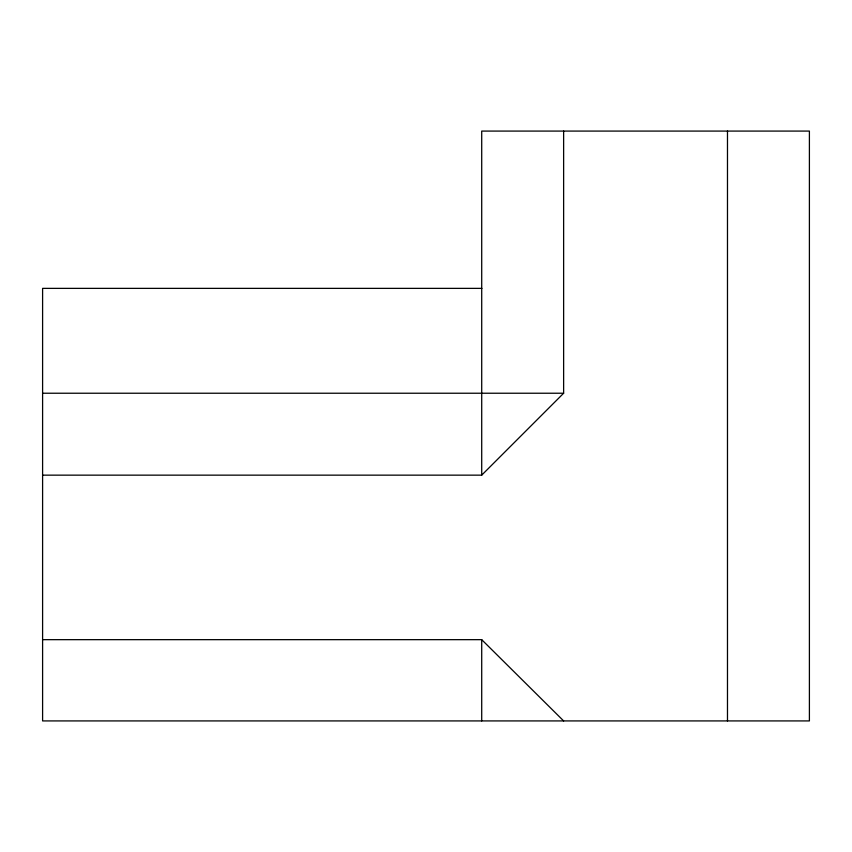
<?xml version="1.0" encoding="UTF-8"?>
<svg xmlns="http://www.w3.org/2000/svg" width="852" height="852" viewBox="0 0 852 852"><rect width="100%" height="100%" fill="white"/><g stroke="black" fill="none" stroke-linecap="round" stroke-linejoin="round"><path stroke-width="1.28" d="M42.6 475.15L481.71 475.15L563.63 393.23L563.63 131.08M481.902 288.37L42.6 288.37L42.6 720.92L809.4 720.92L809.4 131.08L481.71 131.08L481.71 475.15M42.6 393.23L563.63 393.23M42.6 639.66L481.71 639.66L563.63 720.92M727.48 131.08L727.48 720.92M481.71 639.66L481.71 720.92"/></g></svg>
